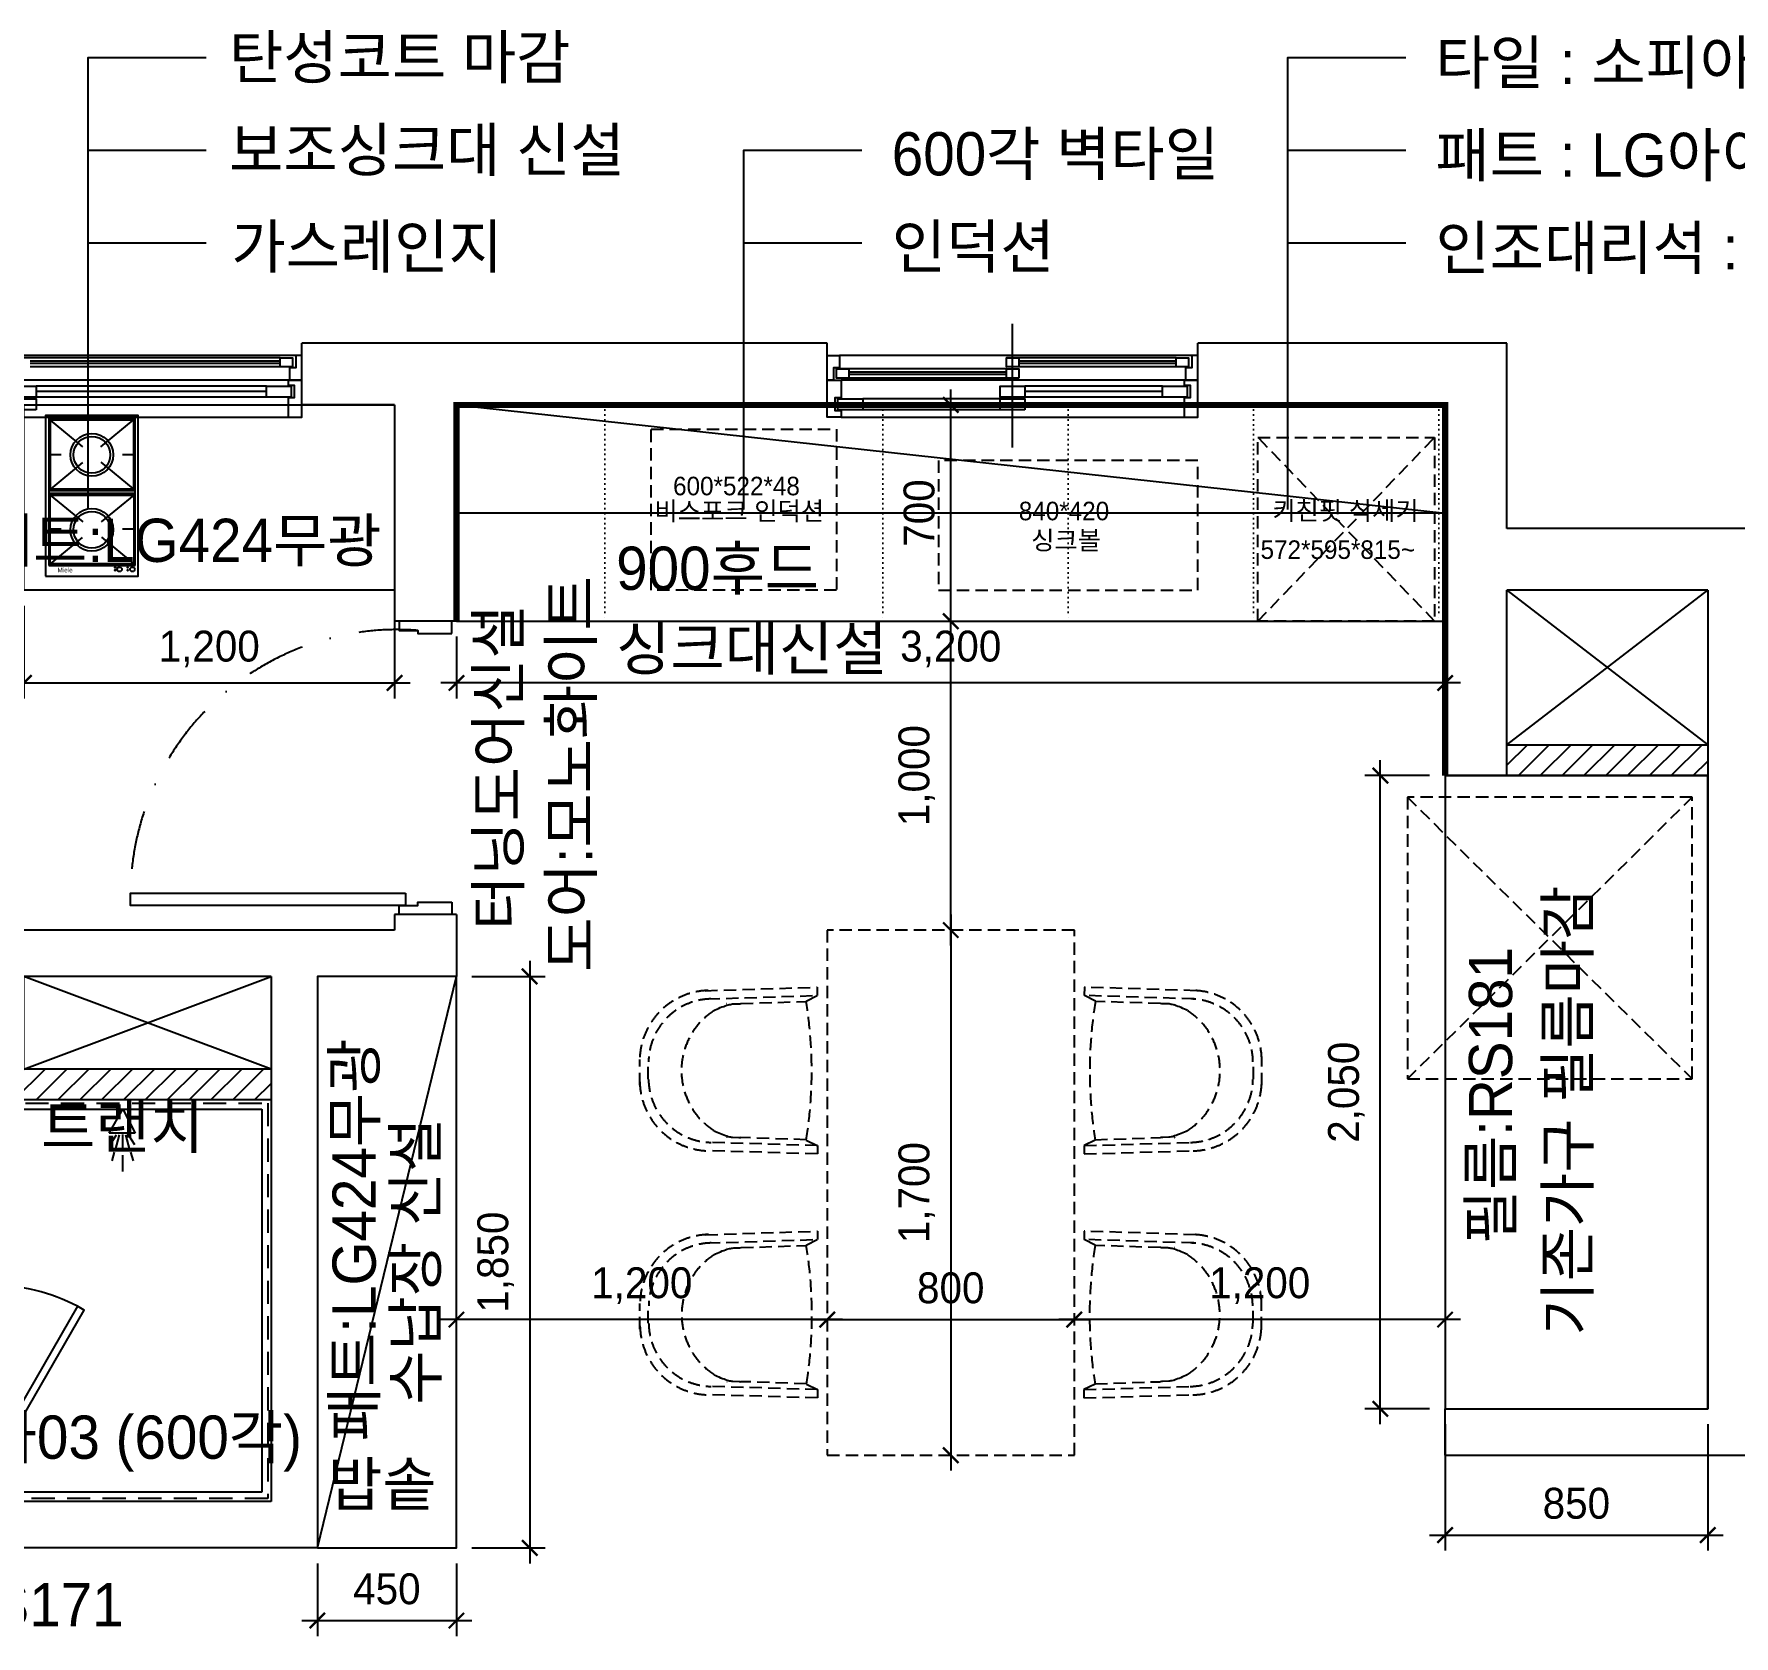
# Model space of a CAD drawing. Extents: x 11416736 to 11582377, y -14295679 to -14163266.
# Drawn here: x 11456640 to 11462143, y -14178487 to -14173301 of the extents above; entities that cross this region are included whole.
import ezdxf

# ---------------------------------------------------------------- set-up
doc = ezdxf.new("R2010")
doc.units = 0
doc.header["$LTSCALE"] = 50
doc.header["$MEASUREMENT"] = 0
for name, pattern in [('DASHDOT', [25.4, 12.7, -6.35, 0, -6.35]), ('DH-HID2', [1.2, 0.8, -0.4]), ('DOT', [6.35, 0, -6.35]), ('HID', [2.3, 1.5, -0.8]), ('HIDDEN', [0.375, 0.25, -0.125])]:
    doc.linetypes.add(name, pattern=pattern)
doc.layers.get('0').update_dxf_attribs({"linetype": 'CONTINUOUS'})
doc.layers.get('DEFPOINTS').update_dxf_attribs({"linetype": 'CONTINUOUS'})
for name, color, linetype in [('! 06 중심선', 11, 'CONTINUOUS'), ('! 07 유리', 153, 'CONTINUOUS'), ('! 32 스크린 75', 155, 'CONTINUOUS'), ('- 02 내력벽', 2, 'CONTINUOUS'), ('- 03 비내력벽', 93, 'CONTINUOUS'), ('- 04 마감선 01', 125, 'CONTINUOUS'), ('- 06 마감선 03_방수', 8, 'HIDDEN'), ('0-ELC TEXT', 7, 'CONTINUOUS'), ('07-DIM WAL', 5, 'CONTINUOUS'), ('6', 6, 'CONTINUOUS'), ('BATH', 4, 'CONTINUOUS'), ('CO-FURB-DN', 9, 'CONTINUOUS'), ('DIM', 7, 'CONTINUOUS'), ('E-FUR(FIX)', 6, 'CONTINUOUS'), ('F-DOOR', 4, 'CONTINUOUS'), ('FU-FURM', 251, 'DH-HID2'), ('TOILET-1', 6, 'CONTINUOUS')]:
    doc.layers.add(name, color=color, linetype=linetype)
doc.styles.add('DH-TEXT', font='')
doc.styles.add('HY 울릉도 L', font='')
doc.styles.add('코레일둥고', font='Korail_Round_Gothic_Medium.ttf')
doc.styles.get('DH-TEXT').set_extended_font_data('HY울릉도L')
doc.styles.get('HY 울릉도 L').set_extended_font_data('HY울릉도L')
doc.dimstyles.new('사본 50', dxfattribs={"dimscale": 50, "dimtxt": 2, "dimasz": 1, "dimexe": 1, "dimexo": 1, "dimgap": 1, "dimtad": 1, "dimdec": 0, "dimrnd": 0.05, "dimdsep": 46, "dimlunit": 6, "dimtxsty": 'HY 울릉도 L', "dimblk": 'ARCHTICK', "dimcen": 2.5, "dimdle": 1, "dimclrd": 133, "dimclre": 133, "dimclrt": 30, "dimadec": 0, "dimazin": 0, "dimtfac": 1, "dimtdec": 0, "dimtix": 1, "dimtmove": 2, "dimatfit": 3, "dimldrblk": 'ARCHTICK', "dimfxl": 0, "dimlwd": -1, "dimlwe": -1, "dimarcsym": 0})

# ---------------------------------------------------------------- blocks, each defined once
blk = doc.blocks.new('FFLOOR')
at = {"layer": '- 03 비내력벽', "ltscale": 30}
h = blk.add_hatch(dxfattribs=at)
h.set_pattern_fill('_USER', color=3, scale=50, angle=45, pattern_type=0)
h.set_pattern_definition([(45, (0, 0), (-35.35533906, 35.35533906), [])])
h.paths.add_polyline_path([(11457407.6, -14176651.5), (11456607.6, -14176651.5), (11456607.6, -14176351.5), (11456507.6, -14176351.5), (11456507.6, -14176751.5), (11457407.6, -14176751.5)])
h.paths.add_polyline_path([(11462057.6, -14175601.5), (11461407.6, -14175601.5), (11461407.6, -14175701.5), (11462057.6, -14175701.5)])
at = {"layer": '! 06 중심선'}
for p, q in [((11461407.6, -14175601.5), (11462057.6, -14175101.5)), ((11461407.6, -14175101.5), (11462057.6, -14175601.5)), ((11457407.6, -14176651.5), (11456607.6, -14176351.5)), ((11456607.6, -14176651.5), (11457407.6, -14176351.5))]:
    blk.add_line(p, q, dxfattribs=at)
at = {"layer": '! 07 유리', "ltscale": 2}
blk.add_lwpolyline([(11456781, -14177419.3), (11456481, -14177939), (11456502.6, -14177951.5), (11456802.6, -14177431.8)], close=True, dxfattribs=at)
at = {"layer": '! 07 유리'}
blk.add_arc((11456502.6, -14177951.5), 600.5, 62.3859, 90, dxfattribs=at)
at = {"layer": '! 32 스크린 75'}
for p, q in [((11459807.6, -14174639), (11459807.6, -14174239)), ((11457487.6, -14174341.5), (11455747.6, -14174341.5)), ((11457437.6, -14174348.5), (11456587.6, -14174348.5)), ((11457437.6, -14174359.5), (11456627.6, -14174359.5)), ((11457437.6, -14174367.5), (11456627.6, -14174367.5)), ((11460387.6, -14174341.5), (11459247.6, -14174341.5)), ((11460337.6, -14174348.5), (11459787.6, -14174348.5)), ((11460337.6, -14174359.5), (11459827.6, -14174359.5)), ((11460337.6, -14174367.5), (11459827.6, -14174367.5)), ((11457462.6, -14174421.5), (11455752.6, -14174421.5)), ((11457437.6, -14174378.5), (11456627.6, -14174378.5)), ((11459787.6, -14174384.5), (11459237.6, -14174384.5)), ((11460362.6, -14174421.5), (11459252.6, -14174421.5)), ((11459787.6, -14174395.5), (11459277.6, -14174395.5)), ((11459787.6, -14174403.5), (11459277.6, -14174403.5)), ((11459787.6, -14174414.5), (11459277.6, -14174414.5)), ((11460337.6, -14174378.5), (11459827.6, -14174378.5)), ((11457392.6, -14174441), (11456647.6, -14174441)), ((11457392.6, -14174458), (11456647.6, -14174458)), ((11457392.6, -14174476), (11456647.6, -14174476)), ((11459767.6, -14174482), (11459322.6, -14174482)), ((11460292.6, -14174441), (11459847.6, -14174441)), ((11460292.6, -14174458), (11459847.6, -14174458)), ((11460292.6, -14174476), (11459847.6, -14174476)), ((11459767.6, -14174499), (11459322.6, -14174499)), ((11459767.6, -14174517), (11459322.6, -14174517)), ((11455752.6, -14174541.5), (11457462.6, -14174541.5)), ((11459252.6, -14174541.5), (11460362.6, -14174541.5))]:
    blk.add_line(p, q, dxfattribs=at)
for points in [[(11457477.6, -14174378.5), (11457437.6, -14174378.5), (11457437.6, -14174348.5), (11457477.6, -14174348.5)], [(11459827.6, -14174378.5), (11459787.6, -14174378.5), (11459787.6, -14174348.5), (11459827.6, -14174348.5)], [(11460377.6, -14174378.5), (11460337.6, -14174378.5), (11460337.6, -14174348.5), (11460377.6, -14174348.5)], [(11457507.6, -14174421.5), (11457462.6, -14174421.5), (11457462.6, -14174438), (11457482.6, -14174438), (11457482.6, -14174479), (11457462.6, -14174479), (11457462.6, -14174541.5), (11457507.6, -14174541.5)], [(11459207.6, -14174421.5), (11459252.6, -14174421.5), (11459252.6, -14174479), (11459232.6, -14174479), (11459232.6, -14174520), (11459252.6, -14174520), (11459252.6, -14174541.5), (11459207.6, -14174541.5)], [(11459277.6, -14174414.5), (11459237.6, -14174414.5), (11459237.6, -14174384.5), (11459277.6, -14174384.5)], [(11459827.6, -14174414.5), (11459787.6, -14174414.5), (11459787.6, -14174384.5), (11459827.6, -14174384.5)], [(11460407.6, -14174421.5), (11460362.6, -14174421.5), (11460362.6, -14174438), (11460382.6, -14174438), (11460382.6, -14174479), (11460362.6, -14174479), (11460362.6, -14174541.5), (11460407.6, -14174541.5)], [(11456647.6, -14174476), (11456567.6, -14174476), (11456567.6, -14174441), (11456647.6, -14174441)], [(11456647.6, -14174517), (11456567.6, -14174517), (11456567.6, -14174482), (11456647.6, -14174482)], [(11457472.6, -14174476), (11457392.6, -14174476), (11457392.6, -14174441), (11457472.6, -14174441)], [(11459322.6, -14174517), (11459242.6, -14174517), (11459242.6, -14174482), (11459322.6, -14174482)], [(11459847.6, -14174476), (11459767.6, -14174476), (11459767.6, -14174441), (11459847.6, -14174441)], [(11459847.6, -14174517), (11459767.6, -14174517), (11459767.6, -14174482), (11459847.6, -14174482)], [(11460372.6, -14174476), (11460292.6, -14174476), (11460292.6, -14174441), (11460372.6, -14174441)]]:
    blk.add_lwpolyline(points, close=True, dxfattribs=at)
for points in [[(11457507.6, -14174366.5), (11457507.6, -14174341.5), (11457487.6, -14174341.5), (11457487.6, -14174381.5), (11457467.6, -14174381.5), (11457467.6, -14174421.5), (11457507.6, -14174421.5), (11457507.6, -14174396.5)], [(11459207.6, -14174366.5), (11459207.6, -14174341.5), (11459247.6, -14174341.5), (11459247.6, -14174381.5), (11459227.6, -14174381.5), (11459227.6, -14174421.5), (11459207.6, -14174421.5), (11459207.6, -14174396.5)], [(11460407.6, -14174366.5), (11460407.6, -14174341.5), (11460387.6, -14174341.5), (11460387.6, -14174381.5), (11460367.6, -14174381.5), (11460367.6, -14174421.5), (11460407.6, -14174421.5), (11460407.6, -14174396.5)]]:
    blk.add_lwpolyline(points, dxfattribs=at)
at = {"layer": '- 02 내력벽', "ltscale": 30}
for p, q in [((11459207.6, -14174301.5), (11457507.6, -14174301.5)), ((11461407.6, -14174301.5), (11460407.6, -14174301.5)), ((11457807.6, -14174501.5), (11457507.6, -14174501.5)), ((11457807.6, -14174501.5), (11457807.6, -14175201.5)), ((11459207.6, -14174501.5), (11458007.6, -14174501.5)), ((11458007.6, -14174501.5), (11458007.6, -14175201.5)), ((11461207.6, -14174501.5), (11460407.6, -14174501.5)), ((11461207.6, -14175701.5), (11461207.6, -14174501.5)), ((11463507.6, -14174901.5), (11461407.6, -14174901.5)), ((11461407.6, -14175701.5), (11461407.6, -14175101.5)), ((11462057.6, -14175101.5), (11462057.6, -14177751.5)), ((11458007.6, -14175201.5), (11457807.6, -14175201.5)), ((11461207.6, -14175701.5), (11461407.6, -14175701.5)), ((11457807.6, -14176151.5), (11457807.6, -14176201.5)), ((11458007.6, -14176151.5), (11457807.6, -14176151.5)), ((11458007.6, -14176151.5), (11458007.6, -14176351.5)), ((11457807.6, -14176201.5), (11455107.6, -14176201.5)), ((11457407.6, -14176351.5), (11455107.6, -14176351.5)), ((11457407.6, -14176351.5), (11457407.6, -14178051.5)), ((11458007.6, -14176351.5), (11457557.6, -14176351.5)), ((11457557.6, -14176351.5), (11457557.6, -14178201.5)), ((11461207.6, -14177751.5), (11462057.6, -14177751.5)), ((11461207.6, -14177901.5), (11461207.6, -14177751.5)), ((11461207.6, -14177901.5), (11462407.6, -14177901.5)), ((11457407.6, -14178051.5), (11455907.6, -14178051.5)), ((11457557.6, -14178201.5), (11455907.6, -14178201.5))]:
    blk.add_line(p, q, dxfattribs=at)
at = {"layer": '- 02 내력벽'}
for p, q in [((11457507.6, -14174501.5), (11457507.6, -14174301.5)), ((11459207.6, -14174501.5), (11459207.6, -14174301.5)), ((11460407.6, -14174501.5), (11460407.6, -14174301.5)), ((11461407.6, -14174901.5), (11461407.6, -14174301.5)), ((11462057.6, -14175101.5), (11461407.6, -14175101.5))]:
    blk.add_line(p, q, dxfattribs=at)
at = {"layer": '- 03 비내력벽', "color": 3, "ltscale": 30}
for p, q in [((11461407.6, -14175601.5), (11462057.6, -14175601.5)), ((11461407.6, -14175701.5), (11462057.6, -14175701.5))]:
    blk.add_line(p, q, dxfattribs=at)
for points in [[(11457407.6, -14176751.5), (11456507.6, -14176751.5), (11456507.6, -14176351.5)], [(11457407.6, -14176651.5), (11456607.6, -14176651.5), (11456607.6, -14176351.5)]]:
    blk.add_lwpolyline(points, dxfattribs=at)
at = {"layer": '- 04 마감선 01', "ltscale": 30}
for p, q in [((11456477.6, -14176781.5), (11457377.6, -14176781.5)), ((11457377.6, -14176781.5), (11457377.6, -14178021.5)), ((11457377.6, -14178021.5), (11455907.6, -14178021.5))]:
    blk.add_line(p, q, dxfattribs=at)
at = {"layer": '- 06 마감선 03_방수', "linetype": 'HID'}
for p, q in [((11456497.6, -14176761.5), (11457397.6, -14176761.5)), ((11457397.6, -14176761.5), (11457397.6, -14178041.5)), ((11457397.6, -14178041.5), (11455907.6, -14178041.5))]:
    blk.add_line(p, q, dxfattribs=at)
blk = doc.blocks.new('F-512')
at = {"layer": 'FU-FURM'}
for p, q in [((502.1, 1056.6), (419.2, 1056.7)), ((1292.1, 1055.9), (1209.2, 1056)), ((482.9, 1029.6), (426.4, 1029.7)), ((1272.9, 1029), (1216.4, 1029)), ((196.3, 844.4), (184.7, 482.4)), ((223, 837.4), (211.7, 482.3)), ((697.7, 481.7), (687.1, 839.3)), ((724.7, 481.7), (714.3, 832.5)), ((986.3, 843.7), (974.7, 481.7)), ((1013, 836.7), (1001.7, 481.6)), ((1487.7, 481), (1477.1, 838.6)), ((1514.7, 481), (1504.3, 831.8)), ((242.3, 770.9), (241.2, 767)), ((243.5, 775.1), (242.3, 770.9)), ((245.1, 779.8), (243.5, 775.1)), ((246.9, 784.9), (245.1, 779.8)), ((248.9, 790.4), (246.9, 784.9)), ((251.1, 796), (248.9, 790.4)), ((253.4, 801.6), (251.1, 796)), ((255.8, 807), (253.4, 801.6)), ((258.1, 812), (255.8, 807)), ((260.4, 816.5), (258.1, 812)), ((649.7, 816), (652, 811.5)), ((652, 811.5), (654.4, 806.5)), ((654.4, 806.5), (656.7, 801.1)), ((656.7, 801.1), (659, 795.5)), ((659, 795.5), (661.2, 789.9)), ((661.2, 789.9), (663.2, 784.4)), ((663.2, 784.4), (665, 779.2)), ((665, 779.2), (666.6, 774.5)), ((666.6, 774.5), (667.8, 770.4)), ((667.8, 770.4), (668.8, 766.5)), ((1033.5, 774.4), (1032.3, 770.2)), ((1035.1, 779.1), (1033.5, 774.4)), ((1036.9, 784.2), (1035.1, 779.1)), ((1038.9, 789.7), (1036.9, 784.2)), ((1041.1, 795.3), (1038.9, 789.7)), ((1043.4, 800.9), (1041.1, 795.3)), ((1045.8, 806.3), (1043.4, 800.9)), ((1048.1, 811.3), (1045.8, 806.3)), ((1050.4, 815.8), (1048.1, 811.3)), ((1439.7, 815.3), (1442, 810.8)), ((1442, 810.8), (1444.4, 805.8)), ((1444.4, 805.8), (1446.7, 800.4)), ((1446.7, 800.4), (1449, 794.8)), ((1449, 794.8), (1451.2, 789.2)), ((1451.2, 789.2), (1453.2, 783.7)), ((1453.2, 783.7), (1455, 778.6)), ((1455, 778.6), (1456.6, 773.9)), ((1456.6, 773.9), (1457.8, 769.7)), ((238, 729.4), (230.9, 518.2)), ((238.4, 733.1), (238, 729.4)), ((238.8, 753.2), (238.4, 733.1)), ((239.2, 756.6), (238.8, 753.2)), ((239.8, 759.9), (239.2, 756.6)), ((240.4, 763.4), (239.8, 759.9)), ((241.2, 767), (240.4, 763.4)), ((668.8, 766.5), (669.6, 762.9)), ((669.6, 762.9), (670.3, 759.4)), ((670.3, 759.4), (670.8, 756.1)), ((670.8, 756.1), (671.2, 736)), ((671.2, 736), (671.6, 732.5)), ((671.6, 732.5), (672, 728.9)), ((678.6, 517.7), (672, 728.9)), ((1028, 728.7), (1020.9, 517.6)), ((1028.4, 732.4), (1028, 728.7)), ((1028.8, 752.5), (1028.4, 732.4)), ((1029.2, 755.9), (1028.8, 752.5)), ((1029.8, 759.3), (1029.2, 755.9)), ((1030.4, 762.7), (1029.8, 759.3)), ((1031.2, 766.3), (1030.4, 762.7)), ((1032.3, 770.2), (1031.2, 766.3)), ((1457.8, 769.7), (1458.8, 765.8)), ((1458.8, 765.8), (1459.6, 762.2)), ((1459.6, 762.2), (1460.3, 758.7)), ((1460.3, 758.7), (1460.8, 755.4)), ((1460.8, 755.4), (1461.2, 735.3)), ((1461.2, 735.3), (1461.6, 731.9)), ((1461.6, 731.9), (1462, 728.2)), ((1468.6, 517), (1462, 728.2)), ((229.7, 518.3), (211.7, 482.3)), ((679.7, 517.7), (697.7, 481.7)), ((1019.7, 517.6), (1001.7, 481.6)), ((1469.7, 517), (1487.7, 481)), ((1700, 450), (0, 450)), ((0, 450), (0, -350)), ((184.7, 482.4), (211.7, 482.3)), ((697.7, 481.7), (724.7, 481.7)), ((974.7, 481.7), (1001.7, 481.6)), ((1487.7, 481), (1514.7, 481)), ((1700, -350), (1700, 450)), ((0, -350), (1700, -350)), ((184.7, -382.4), (211.7, -382.3)), ((196.3, -744.4), (184.7, -382.4)), ((229.7, -418.3), (211.7, -382.3)), ((223, -737.4), (211.7, -382.3)), ((679.7, -417.7), (697.7, -381.7)), ((697.7, -381.7), (687.1, -739.3)), ((697.7, -381.7), (724.7, -381.7)), ((724.7, -381.7), (714.3, -732.5)), ((974.7, -381.7), (1001.7, -381.6)), ((986.3, -743.7), (974.7, -381.7)), ((1019.7, -417.6), (1001.7, -381.6)), ((1013, -736.7), (1001.7, -381.6)), ((1469.7, -417), (1487.7, -381)), ((1487.7, -381), (1477.1, -738.6)), ((1487.7, -381), (1514.7, -381)), ((1514.7, -381), (1504.3, -731.8)), ((238, -629.4), (230.9, -418.2)), ((678.6, -417.7), (672, -628.9)), ((1028, -628.7), (1020.9, -417.6)), ((1468.6, -417), (1462, -628.2)), ((238.4, -633.1), (238, -629.4)), ((238.8, -653.2), (238.4, -633.1)), ((239.2, -656.6), (238.8, -653.2)), ((239.8, -659.9), (239.2, -656.6)), ((240.4, -663.4), (239.8, -659.9)), ((669.6, -662.9), (670.3, -659.4)), ((670.3, -659.4), (670.8, -656.1)), ((670.8, -656.1), (671.2, -636)), ((671.2, -636), (671.6, -632.5)), ((671.6, -632.5), (672, -628.9)), ((1028.4, -632.4), (1028, -628.7)), ((1028.8, -652.5), (1028.4, -632.4)), ((1029.2, -655.9), (1028.8, -652.5)), ((1029.8, -659.3), (1029.2, -655.9)), ((1030.4, -662.7), (1029.8, -659.3)), ((1459.6, -662.2), (1460.3, -658.7)), ((1460.3, -658.7), (1460.8, -655.4)), ((1460.8, -655.4), (1461.2, -635.3)), ((1461.2, -635.3), (1461.6, -631.9)), ((1461.6, -631.9), (1462, -628.2)), ((241.2, -667), (240.4, -663.4)), ((242.3, -670.9), (241.2, -667)), ((243.5, -675.1), (242.3, -670.9)), ((245.1, -679.8), (243.5, -675.1)), ((246.9, -684.9), (245.1, -679.8)), ((248.9, -690.4), (246.9, -684.9)), ((251.1, -696), (248.9, -690.4)), ((253.4, -701.6), (251.1, -696)), ((255.8, -707), (253.4, -701.6)), ((258.1, -712), (255.8, -707)), ((260.4, -716.5), (258.1, -712)), ((649.7, -716), (652, -711.5)), ((652, -711.5), (654.4, -706.5)), ((654.4, -706.5), (656.7, -701.1)), ((656.7, -701.1), (659, -695.5)), ((659, -695.5), (661.2, -689.9)), ((661.2, -689.9), (663.2, -684.4)), ((663.2, -684.4), (665, -679.2)), ((665, -679.2), (666.6, -674.5)), ((666.6, -674.5), (667.8, -670.4)), ((667.8, -670.4), (668.8, -666.5)), ((668.8, -666.5), (669.6, -662.9)), ((1031.2, -666.3), (1030.4, -662.7)), ((1032.3, -670.2), (1031.2, -666.3)), ((1033.5, -674.4), (1032.3, -670.2)), ((1035.1, -679.1), (1033.5, -674.4)), ((1036.9, -684.2), (1035.1, -679.1)), ((1038.9, -689.7), (1036.9, -684.2)), ((1041.1, -695.3), (1038.9, -689.7)), ((1043.4, -700.9), (1041.1, -695.3)), ((1045.8, -706.3), (1043.4, -700.9)), ((1048.1, -711.3), (1045.8, -706.3)), ((1050.4, -715.8), (1048.1, -711.3)), ((1439.7, -715.3), (1442, -710.8)), ((1442, -710.8), (1444.4, -705.8)), ((1444.4, -705.8), (1446.7, -700.4)), ((1446.7, -700.4), (1449, -694.8)), ((1449, -694.8), (1451.2, -689.2)), ((1451.2, -689.2), (1453.2, -683.7)), ((1453.2, -683.7), (1455, -678.6)), ((1455, -678.6), (1456.6, -673.9)), ((1456.6, -673.9), (1457.8, -669.7)), ((1457.8, -669.7), (1458.8, -665.8)), ((1458.8, -665.8), (1459.6, -662.2)), ((482.9, -929.6), (426.4, -929.7)), ((1272.9, -929), (1216.4, -929)), ((502.1, -956.6), (419.2, -956.7)), ((1292.1, -955.9), (1209.2, -956))]:
    blk.add_line(p, q, dxfattribs=at)
for centre, radius, start, end in [((422.7, 829.5), 227.2, 90.767, 178.6433), ((487.5, 829.4), 227.2, 1.215, 89.0908), ((1212.7, 828.8), 227.2, 90.767, 178.6433), ((1277.5, 828.7), 227.2, 1.215, 89.0908), ((429.4, 821.7), 206.6, 90.767, 178.6435), ((480.8, 821.6), 206.6, 1.215, 89.0908), ((1219.4, 821), 206.6, 90.767, 178.6435), ((1270.8, 821), 206.6, 1.215, 89.0908), ((454.9, 689.3), 232.4, 33.053, 146.805), ((1244.9, 688.6), 232.4, 33.053, 146.805), ((454.9, 689.3), 232.4, 158.2072, 158.33), ((454.9, 689.3), 232.4, 21.528, 21.651), ((1244.9, 688.6), 232.4, 158.2072, 158.33), ((1244.9, 688.6), 232.4, 21.528, 21.651), ((456.5, 1915.2), 1415.3, 260.781, 279.077), ((1246.5, 1914.6), 1415.3, 260.781, 279.077), ((456.5, -1815.2), 1415.3, 80.923, 99.219), ((1246.5, -1814.6), 1415.3, 80.923, 99.219), ((454.9, -589.3), 232.4, 201.67, 201.7928), ((454.9, -589.3), 232.4, 338.349, 338.472), ((1244.9, -588.6), 232.4, 201.67, 201.7928), ((1244.9, -588.6), 232.4, 338.349, 338.472), ((422.7, -729.5), 227.2, 181.3567, 269.233), ((429.4, -721.7), 206.6, 181.3565, 269.233), ((454.9, -589.3), 232.4, 213.195, 326.947), ((480.8, -721.6), 206.6, 270.9092, 358.785), ((487.5, -729.4), 227.2, 270.9092, 358.785), ((1212.7, -728.8), 227.2, 181.3567, 269.233), ((1219.4, -721), 206.6, 181.3565, 269.233), ((1244.9, -588.6), 232.4, 213.195, 326.947), ((1270.8, -721), 206.6, 270.9092, 358.785), ((1277.5, -728.7), 227.2, 270.9092, 358.785)]:
    blk.add_arc(centre, radius, start, end, dxfattribs=at)
blk = doc.blocks.new('_ARCHTICK')
at = {"color": 0, "linetype": 'ByBlock', "const_width": 0.15}
blk.add_lwpolyline([(-0.5, -0.5), (0.5, 0.5)], dxfattribs=at)
blk = doc.blocks.new('*D170')
at = {"layer": '07-DIM WAL', "color": 133, "ltscale": 30}
for p, q in [((11459607.6, -14176251.5), (11459607.6, -14175151.5)), ((11459657.6, -14175201.5), (11459657.6, -14175201.5)), ((11459657.6, -14176201.5), (11459657.6, -14176201.5))]:
    blk.add_line(p, q, dxfattribs=at)
at = {"layer": 'DEFPOINTS', "color": 0, "ltscale": 30}
for p in [(11459607.6, -14175201.5), (11459607.6, -14175201.5), (11459607.6, -14176201.5)]:
    blk.add_point(p, dxfattribs=at)
at = {"layer": '07-DIM WAL', "color": 133, "ltscale": 30, "xscale": 50, "yscale": 50, "zscale": 50}
for p, rotation in [((11459607.6, -14175201.5), 90), ((11459607.6, -14176201.5), 270)]:
    blk.add_blockref('_ARCHTICK', p, dxfattribs=dict(at, rotation=rotation))
at = {"layer": '07-DIM WAL', "color": 30, "ltscale": 30, "insert": (11459497.7, -14175701.5), "char_height": 100, "attachment_point": 5, "rotation": 90, "style": 'HY 울릉도 L'}
blk.add_mtext('1,000', dxfattribs=at)
blk = doc.blocks.new('*D171')
at = {"layer": '07-DIM WAL', "color": 133, "ltscale": 30}
for p, q in [((11459607.6, -14175251.5), (11459607.6, -14174451.5)), ((11459657.6, -14175201.5), (11459657.6, -14175201.5))]:
    blk.add_line(p, q, dxfattribs=at)
at = {"layer": 'DEFPOINTS', "color": 0, "ltscale": 30}
for p in [(11459607.6, -14174501.5), (11459607.6, -14174501.5), (11459607.6, -14175201.5)]:
    blk.add_point(p, dxfattribs=at)
at = {"layer": '07-DIM WAL', "color": 133, "ltscale": 30, "xscale": 50, "yscale": 50, "zscale": 50}
for p, rotation in [((11459607.6, -14174501.5), 90), ((11459607.6, -14175201.5), 270)]:
    blk.add_blockref('_ARCHTICK', p, dxfattribs=dict(at, rotation=rotation))
at = {"layer": '07-DIM WAL', "color": 30, "ltscale": 30, "insert": (11459505.5, -14174851.5), "char_height": 100, "attachment_point": 5, "rotation": 90, "style": 'HY 울릉도 L'}
blk.add_mtext('700', dxfattribs=at)
blk = doc.blocks.new('*D172')
at = {"layer": '07-DIM WAL', "color": 133, "ltscale": 30}
for p, q in [((11459607.6, -14176151.5), (11459607.6, -14177951.5)), ((11459657.6, -14176201.5), (11459657.6, -14176201.5)), ((11459657.6, -14177901.5), (11459657.6, -14177901.5))]:
    blk.add_line(p, q, dxfattribs=at)
at = {"layer": 'DEFPOINTS', "color": 0, "ltscale": 30}
for p in [(11459607.6, -14176201.5), (11459607.6, -14177901.5), (11459607.6, -14177901.5)]:
    blk.add_point(p, dxfattribs=at)
at = {"layer": '07-DIM WAL', "color": 133, "ltscale": 30, "xscale": 50, "yscale": 50, "zscale": 50}
for p, rotation in [((11459607.6, -14176201.5), 90), ((11459607.6, -14177901.5), 270)]:
    blk.add_blockref('_ARCHTICK', p, dxfattribs=dict(at, rotation=rotation))
at = {"layer": '07-DIM WAL', "color": 30, "ltscale": 30, "insert": (11459497.7, -14177051.5), "char_height": 100, "attachment_point": 5, "rotation": 90, "style": 'HY 울릉도 L'}
blk.add_mtext('1,700', dxfattribs=at)
blk = doc.blocks.new('*D173')
at = {"layer": '07-DIM WAL', "color": 133, "ltscale": 30}
for p, q in [((11461257.6, -14177462.5), (11459957.6, -14177462.5)), ((11461207.6, -14177512.5), (11461207.6, -14177512.5))]:
    blk.add_line(p, q, dxfattribs=at)
at = {"layer": 'DEFPOINTS', "color": 0, "ltscale": 30}
for p in [(11460007.6, -14177462.5), (11460007.6, -14177462.5), (11461207.6, -14177462.5)]:
    blk.add_point(p, dxfattribs=at)
at = {"layer": '07-DIM WAL', "color": 133, "ltscale": 30, "xscale": 50, "yscale": 50, "zscale": 50, "rotation": 180}
blk.add_blockref('_ARCHTICK', (11460007.6, -14177462.5), dxfattribs=at)
at = {"layer": '07-DIM WAL', "color": 133, "ltscale": 30, "xscale": 50, "yscale": 50, "zscale": 50}
blk.add_blockref('_ARCHTICK', (11461207.6, -14177462.5), dxfattribs=at)
at = {"layer": '07-DIM WAL', "color": 30, "ltscale": 30, "insert": (11460607.6, -14177352.5), "char_height": 100, "attachment_point": 5, "style": 'HY 울릉도 L'}
blk.add_mtext('1,200', dxfattribs=at)
blk = doc.blocks.new('*D174')
at = {"layer": '07-DIM WAL', "color": 133, "ltscale": 30}
blk.add_line((11459157.6, -14177462.5), (11460057.6, -14177462.5), dxfattribs=at)
at = {"layer": 'DEFPOINTS', "color": 0, "ltscale": 30}
for p in [(11459207.6, -14177462.5), (11460007.6, -14177462.5), (11460007.6, -14177462.5)]:
    blk.add_point(p, dxfattribs=at)
at = {"layer": '07-DIM WAL', "color": 133, "ltscale": 30, "xscale": 50, "yscale": 50, "zscale": 50, "rotation": 180}
blk.add_blockref('_ARCHTICK', (11459207.6, -14177462.5), dxfattribs=at)
at = {"layer": '07-DIM WAL', "color": 133, "ltscale": 30, "xscale": 50, "yscale": 50, "zscale": 50}
blk.add_blockref('_ARCHTICK', (11460007.6, -14177462.5), dxfattribs=at)
at = {"layer": '07-DIM WAL', "color": 30, "ltscale": 30, "insert": (11459607.6, -14177360.3), "char_height": 100, "attachment_point": 5, "style": 'HY 울릉도 L'}
blk.add_mtext('800', dxfattribs=at)
blk = doc.blocks.new('*D175')
at = {"layer": '07-DIM WAL', "color": 133, "ltscale": 30}
blk.add_line((11459257.6, -14177462.5), (11457957.6, -14177462.5), dxfattribs=at)
at = {"layer": 'DEFPOINTS', "color": 0, "ltscale": 30}
for p in [(11458007.6, -14177462.5), (11458007.6, -14177462.5), (11459207.6, -14177462.5)]:
    blk.add_point(p, dxfattribs=at)
at = {"layer": '07-DIM WAL', "color": 133, "ltscale": 30, "xscale": 50, "yscale": 50, "zscale": 50, "rotation": 180}
blk.add_blockref('_ARCHTICK', (11458007.6, -14177462.5), dxfattribs=at)
at = {"layer": '07-DIM WAL', "color": 133, "ltscale": 30, "xscale": 50, "yscale": 50, "zscale": 50}
blk.add_blockref('_ARCHTICK', (11459207.6, -14177462.5), dxfattribs=at)
at = {"layer": '07-DIM WAL', "color": 30, "ltscale": 30, "insert": (11458607.6, -14177352.5), "char_height": 100, "attachment_point": 5, "style": 'HY 울릉도 L'}
blk.add_mtext('1,200', dxfattribs=at)
blk = doc.blocks.new('*D176')
at = {"layer": '07-DIM WAL', "color": 133, "ltscale": 30}
for p, q in [((11457557.6, -14178251.5), (11457557.6, -14178486.8)), ((11458007.6, -14178251.5), (11458007.6, -14178486.8)), ((11457507.6, -14178436.8), (11458057.6, -14178436.8))]:
    blk.add_line(p, q, dxfattribs=at)
at = {"layer": 'DEFPOINTS', "color": 0, "ltscale": 30}
for p in [(11457557.6, -14178201.5), (11458007.6, -14178201.5), (11458007.6, -14178436.8)]:
    blk.add_point(p, dxfattribs=at)
at = {"layer": '07-DIM WAL', "color": 133, "ltscale": 30, "xscale": 50, "yscale": 50, "zscale": 50, "rotation": 180}
blk.add_blockref('_ARCHTICK', (11457557.6, -14178436.8), dxfattribs=at)
at = {"layer": '07-DIM WAL', "color": 133, "ltscale": 30, "xscale": 50, "yscale": 50, "zscale": 50}
blk.add_blockref('_ARCHTICK', (11458007.6, -14178436.8), dxfattribs=at)
at = {"layer": '07-DIM WAL', "color": 30, "ltscale": 30, "insert": (11457782.6, -14178334.6), "char_height": 100, "attachment_point": 5, "style": 'HY 울릉도 L'}
blk.add_mtext('450', dxfattribs=at)
blk = doc.blocks.new('*D177')
at = {"layer": '07-DIM WAL', "color": 133, "ltscale": 30}
for p, q in [((11461207.6, -14177801.5), (11461207.6, -14178209.9)), ((11462057.6, -14177801.5), (11462057.6, -14178209.9)), ((11461157.6, -14178159.9), (11462107.6, -14178159.9))]:
    blk.add_line(p, q, dxfattribs=at)
at = {"layer": 'DEFPOINTS', "color": 0, "ltscale": 30}
for p in [(11461207.6, -14177751.5), (11462057.6, -14177751.5), (11462057.6, -14178159.9)]:
    blk.add_point(p, dxfattribs=at)
at = {"layer": '07-DIM WAL', "color": 133, "ltscale": 30, "xscale": 50, "yscale": 50, "zscale": 50, "rotation": 180}
blk.add_blockref('_ARCHTICK', (11461207.6, -14178159.9), dxfattribs=at)
at = {"layer": '07-DIM WAL', "color": 133, "ltscale": 30, "xscale": 50, "yscale": 50, "zscale": 50}
blk.add_blockref('_ARCHTICK', (11462057.6, -14178159.9), dxfattribs=at)
at = {"layer": '07-DIM WAL', "color": 30, "ltscale": 30, "insert": (11461632.6, -14178057.7), "char_height": 100, "attachment_point": 5, "style": 'HY 울릉도 L'}
blk.add_mtext('850', dxfattribs=at)
blk = doc.blocks.new('*D178')
at = {"layer": '07-DIM WAL', "color": 133, "ltscale": 30}
for p, q in [((11458057.6, -14176351.5), (11458294.7, -14176351.5)), ((11458244.7, -14176301.5), (11458244.7, -14178251.5)), ((11458057.6, -14178201.5), (11458294.7, -14178201.5))]:
    blk.add_line(p, q, dxfattribs=at)
at = {"layer": 'DEFPOINTS', "color": 0, "ltscale": 30}
for p in [(11458007.6, -14176351.5), (11458007.6, -14178201.5), (11458244.7, -14178201.5)]:
    blk.add_point(p, dxfattribs=at)
at = {"layer": '07-DIM WAL', "color": 133, "ltscale": 30, "xscale": 50, "yscale": 50, "zscale": 50}
for p, rotation in [((11458244.7, -14176351.5), 90), ((11458244.7, -14178201.5), 270)]:
    blk.add_blockref('_ARCHTICK', p, dxfattribs=dict(at, rotation=rotation))
at = {"layer": '07-DIM WAL', "color": 30, "ltscale": 30, "insert": (11458134.7, -14177276.5), "char_height": 100, "attachment_point": 5, "rotation": 90, "style": 'HY 울릉도 L'}
blk.add_mtext('1,850', dxfattribs=at)
blk = doc.blocks.new('*D179')
at = {"layer": '07-DIM WAL', "color": 133, "ltscale": 30}
for p, q in [((11460998, -14177801.5), (11460998, -14175651.5)), ((11461157.6, -14175701.5), (11460948, -14175701.5)), ((11461157.6, -14177751.5), (11460948, -14177751.5))]:
    blk.add_line(p, q, dxfattribs=at)
at = {"layer": 'DEFPOINTS', "color": 0, "ltscale": 30}
for p in [(11460998, -14175701.5), (11461207.6, -14175701.5), (11461207.6, -14177751.5)]:
    blk.add_point(p, dxfattribs=at)
at = {"layer": '07-DIM WAL', "color": 133, "ltscale": 30, "xscale": 50, "yscale": 50, "zscale": 50}
for p, rotation in [((11460998, -14175701.5), 90), ((11460998, -14177751.5), 270)]:
    blk.add_blockref('_ARCHTICK', p, dxfattribs=dict(at, rotation=rotation))
at = {"layer": '07-DIM WAL', "color": 30, "ltscale": 30, "insert": (11460888.1, -14176726.5), "char_height": 100, "attachment_point": 5, "rotation": 90, "style": 'HY 울릉도 L'}
blk.add_mtext('2,050', dxfattribs=at)
blk = doc.blocks.new('*D180')
at = {"layer": '07-DIM WAL', "color": 133, "ltscale": 30}
for p, q in [((11458007.6, -14175251.5), (11458007.6, -14175451.5)), ((11461207.6, -14175251.5), (11461207.6, -14175451.5)), ((11461257.6, -14175401.5), (11457957.6, -14175401.5))]:
    blk.add_line(p, q, dxfattribs=at)
at = {"layer": 'DEFPOINTS', "color": 0, "ltscale": 30}
for p in [(11458007.6, -14175201.5), (11461207.6, -14175201.5), (11458007.6, -14175401.5)]:
    blk.add_point(p, dxfattribs=at)
at = {"layer": '07-DIM WAL', "color": 133, "ltscale": 30, "xscale": 50, "yscale": 50, "zscale": 50, "rotation": 180}
blk.add_blockref('_ARCHTICK', (11458007.6, -14175401.5), dxfattribs=at)
at = {"layer": '07-DIM WAL', "color": 133, "ltscale": 30, "xscale": 50, "yscale": 50, "zscale": 50}
blk.add_blockref('_ARCHTICK', (11461207.6, -14175401.5), dxfattribs=at)
at = {"layer": '07-DIM WAL', "color": 30, "ltscale": 30, "insert": (11459607.6, -14175291.5), "char_height": 100, "attachment_point": 5, "style": 'HY 울릉도 L'}
blk.add_mtext('3,200', dxfattribs=at)
blk = doc.blocks.new('AC-8')
at = {"layer": 'BATH'}
for p, q in [((-50.8, 54), (-0.1, 142.7)), ((-0.1, 142.7), (45.4, 54)), ((45.4, 54), (-50.8, 54)), ((-24.7, 46.5), (-46.3, 12.2)), ((-13.5, 47.3), (-27.7, -7.9)), ((-1.6, 49.5), (-1.6, -10.8)), ((10.4, 47.3), (24.5, -7.9)), ((21.6, 46.5), (43.2, 12.2)), ((-31.4, -16.2), (-41.1, -49)), ((-1.6, -27.3), (-1.6, -88.5)), ((28.3, -16.2), (38, -49))]:
    blk.add_line(p, q, dxfattribs=at)
blk = doc.blocks.new('FB-008')
at = {"layer": 'CO-FURB-DN', "color": 251}
for p, q in [((290, 510), (10, 510)), ((290, 510), (10, 510)), ((10, 510), (10, 35)), ((10, 510), (10, 277.5)), ((285, 505), (15, 505)), ((15, 505), (119.9, 418.5)), ((15, 505), (15, 282.5)), ((281.9, 505), (177.6, 418.2)), ((285, 282.5), (285, 505)), ((290, 35), (290, 510)), ((290, 277.5), (290, 510)), ((50.4, 392.8), (15.3, 392.8)), ((285, 392.8), (249, 392.8)), ((119.2, 367.9), (16.6, 282.5)), ((178.5, 368.5), (282.9, 282.5)), ((287.9, 277.5), (8.5, 277.5)), ((10, 277.5), (290, 277.5)), ((15, 282.5), (285, 282.5)), ((287.9, 267.5), (8.5, 267.5)), ((15, 262.5), (285, 262.5)), ((15, 262.5), (120.1, 175.9)), ((15, 40), (15, 262.5)), ((285, 262.5), (179.5, 175.6)), ((285, 262.5), (285, 40)), ((50.4, 152.1), (14.1, 152.1)), ((118.8, 125.5), (15, 40)), ((180.8, 125.9), (285, 40)), ((285, 152.1), (249, 152.1)), ((10, 35), (290, 35)), ((285, 40), (15, 40))]:
    blk.add_line(p, q, dxfattribs=at)
at = {"layer": 'CO-FURB-DN'}
blk.add_lwpolyline([(0, 0), (300, 0), (300, 520), (0, 520)], close=True, dxfattribs=at)
at = {"layer": 'CO-FURB-DN', "color": 251}
for centre, radius in [((149.7, 392.8), 69.3), ((149.7, 392.8), 59.3), ((149.7, 149.9), 69.3), ((149.7, 149.9), 59.3), ((224.7, 27.8), 1.38), ((224.7, 19.1), 1.38), ((239.5, 22.1), 7.55), ((265.6, 27.8), 1.38), ((265.6, 19.1), 1.38), ((281, 22.1), 7.55)]:
    blk.add_circle(centre, radius, dxfattribs=at)
at = {"layer": 'CO-FURB-DN', "color": 251, "style": 'DH-TEXT'}
blk.add_text('Miele', height=15, dxfattribs=at).set_placement((38.3, 12.3))
blk = doc.blocks.new('*D184')
at = {"layer": '07-DIM WAL', "color": 133, "ltscale": 30}
for p, q in [((11456607.6, -14175151.5), (11456607.6, -14175451.5)), ((11457807.6, -14175151.5), (11457807.6, -14175451.5)), ((11456557.6, -14175401.5), (11457857.6, -14175401.5))]:
    blk.add_line(p, q, dxfattribs=at)
at = {"layer": 'DEFPOINTS', "color": 0, "ltscale": 30}
for p in [(11456607.6, -14175101.5), (11457807.6, -14175101.5), (11457807.6, -14175401.5)]:
    blk.add_point(p, dxfattribs=at)
at = {"layer": '07-DIM WAL', "color": 133, "ltscale": 30, "xscale": 50, "yscale": 50, "zscale": 50, "rotation": 180}
blk.add_blockref('_ARCHTICK', (11456607.6, -14175401.5), dxfattribs=at)
at = {"layer": '07-DIM WAL', "color": 133, "ltscale": 30, "xscale": 50, "yscale": 50, "zscale": 50}
blk.add_blockref('_ARCHTICK', (11457807.6, -14175401.5), dxfattribs=at)
at = {"layer": '07-DIM WAL', "color": 30, "ltscale": 30, "insert": (11457207.6, -14175291.6), "char_height": 100, "attachment_point": 5, "style": 'HY 울릉도 L'}
blk.add_mtext('1,200', dxfattribs=at)

msp = doc.modelspace()

# ---------------------------------------------------------------- linework, layer by layer
at = {"layer": '6', "ltscale": 30}
msp.add_line((11457557.6, -14178201.5), (11458007.6, -14176351.5), dxfattribs=at)
for points in [[(11457807.6, -14174501.5), (11457807.6, -14175101.5), (11456607.6, -14175101.5), (11456607.6, -14174501.5), (11457807.6, -14174501.5)], [(11458007.6, -14174501.5), (11458007.6, -14175201.5), (11461207.6, -14175201.5), (11461207.6, -14174501.5), (11458007.6, -14174501.5)], [(11461207.6, -14174501.5), (11461207.6, -14174851.5), (11458007.6, -14174851.5), (11458007.6, -14174501.5), (11461207.6, -14174851.5)]]:
    msp.add_lwpolyline(points, dxfattribs=at)
for points in [[(11461207.6, -14177751.5), (11462057.6, -14177751.5), (11462057.6, -14175701.5), (11461207.6, -14175701.5)], [(11457557.6, -14178201.5), (11458007.6, -14178201.5), (11458007.6, -14176351.5), (11457557.6, -14176351.5)]]:
    msp.add_lwpolyline(points, close=True, dxfattribs=at)
at = {"layer": 'DIM', "ltscale": 30}
for points in [[(11456815.2, -14174240.5), (11456815.2, -14173376.3), (11457197.6, -14173376.3)], [(11456815.2, -14174540.5), (11456815.2, -14173676.3), (11457197.6, -14173676.3)], [(11458937.6, -14174540.5), (11458937.6, -14173676.3), (11459320, -14173676.3)], [(11456815.2, -14174840.5), (11456815.2, -14173976.3), (11457197.6, -14173976.3)], [(11458937.6, -14174840.5), (11458937.6, -14173976.3), (11459320, -14173976.3)]]:
    msp.add_lwpolyline(points, dxfattribs=at)
at = {"layer": 'DIM', "color": 10, "ltscale": 30}
for points in [[(11460698.1, -14174240.5), (11460698.1, -14173376.3), (11461080.4, -14173376.3)], [(11460698.1, -14174540.5), (11460698.1, -14173676.3), (11461080.4, -14173676.3)], [(11460698.1, -14174840.5), (11460698.1, -14173976.3), (11461080.4, -14173976.3)]]:
    msp.add_lwpolyline(points, dxfattribs=at)
at = {"layer": 'DIM', "color": 10, "linetype": 'HID', "const_width": 20}
msp.add_lwpolyline([(11458007.6, -14175201.5), (11458007.6, -14174501.5), (11461207.6, -14174501.5), (11461207.6, -14175701.5)], dxfattribs=at)
at = {"layer": 'E-FUR(FIX)', "color": 8, "linetype": 'DOT', "ltscale": 0.05}
for p, q in [((11458487.6, -14174501.5), (11458487.6, -14175201.5)), ((11459387.6, -14174501.5), (11459387.6, -14175201.5)), ((11459987.6, -14174501.5), (11459987.6, -14175201.5)), ((11460587.6, -14174501.5), (11460587.6, -14175201.5)), ((11461187.6, -14174501.5), (11461187.6, -14175201.5))]:
    msp.add_line(p, q, dxfattribs=at)
at = {"layer": 'F-DOOR'}
for points in [[(11457992.9, -14175241.5), (11457992.9, -14175201.5), (11457822.4, -14175201.5), (11457822.4, -14175231.5), (11457842.4, -14175231.5), (11457882.4, -14175231.5), (11457882.4, -14175241.5)], [(11457842.4, -14176081.5), (11457842.4, -14176121.5), (11456952.4, -14176121.5), (11456952.4, -14176081.5)], [(11457992.9, -14176111.5), (11457992.9, -14176151.5), (11457822.4, -14176151.5), (11457822.4, -14176121.5), (11457842.4, -14176121.5), (11457882.4, -14176121.5), (11457882.4, -14176111.5)]]:
    msp.add_lwpolyline(points, close=True, dxfattribs=at)
at = {"layer": 'F-DOOR', "color": 8, "linetype": 'DASHDOT', "ltscale": 0.3}
msp.add_arc((11457814.9, -14176091.5), 862.6, 85.5175, 180.6642, dxfattribs=at)
at = {"layer": 'FU-FURM'}
for p, q in [((11460601.6, -14175201.5), (11461173.6, -14174606.5)), ((11461173.6, -14175201.5), (11460601.6, -14174606.5)), ((11461085.6, -14176683.5), (11462007.6, -14175771.5)), ((11461085.6, -14175771.5), (11462007.6, -14176683.5))]:
    msp.add_line(p, q, dxfattribs=at)
for points in [[(11459237.6, -14175101.5), (11458637.6, -14175101.5), (11458637.6, -14174579.5), (11459237.6, -14174579.5)], [(11461173.6, -14175201.5), (11460601.6, -14175201.5), (11460601.6, -14174606.5), (11461173.6, -14174606.5)], [(11459567.6, -14175101.5), (11460407.6, -14175101.5), (11460407.6, -14174681.5), (11459567.6, -14174681.5)], [(11461085.6, -14175771.5), (11461085.6, -14176683.5), (11462007.6, -14176683.5), (11462007.6, -14175771.5)]]:
    msp.add_lwpolyline(points, close=True, dxfattribs=at)

# ---------------------------------------------------------------- block references
at = {"layer": '6'}
msp.add_blockref('FFLOOR', (0, 0), dxfattribs=at)
at = {"layer": 'CO-FURB-DN'}
msp.add_blockref('FB-008', (11456678, -14175055.8), dxfattribs=at)
at = {"layer": 'FU-FURM', "rotation": 270}
msp.add_blockref('F-512', (11459557.6, -14176201.5), dxfattribs=at)
at = {"layer": 'TOILET-1', "linetype": 'Continuous', "xscale": 0.873786407766195, "yscale": 0.873786407766195, "zscale": 0.873786407766195}
msp.add_blockref('AC-8', (11456927.7, -14176906.2), dxfattribs=at)

# ---------------------------------------------------------------- texts
at = {"layer": '0-ELC TEXT', "style": '코레일둥고'}
for s, p in [('탄성코트 마감', (11457271.8, -14173445.4)), ('보조싱크대 신설', (11457271.8, -14173745.4)), ('600각 벽타일', (11459416.7, -14173758.5)), ('가스레인지', (11457279.3, -14174058.5)), ('인덕션', (11459416.7, -14174058.5)), ('900후드', (11458524.6, -14175100.2)), ('싱크대신설', (11458524.6, -14175359.5)), ('트랜치', (11456663.6, -14176908.2)), ('밥솥', (11457592, -14178065.2))]:
    msp.add_text(s, height=140, dxfattribs=at).set_placement(p)
at = {"layer": '0-ELC TEXT', "color": 10, "style": '코레일둥고'}
for s, p in [('타일 : 소피아아이보리 (600각)', (11461176.6, -14173462.8)), ('패트 : LG아이보리 무광', (11461176.6, -14173762.8)), ('인조대리석 : 크리스탈베이지', (11461176.6, -14174062.8)), ('패트:LG424무광', (11456461.9, -14175009.8)), ('필름:RS171', (11455968.2, -14178455.5))]:
    msp.add_text(s, height=140, dxfattribs=at).set_placement(p)
for s, rotation, p in [('도어:모노화이트', 90, (11458447.7, -14176336.6)), ('필름:RS181', 90, (11461424.7, -14177218.7)), ('패트:LG424무광', 90, (11457746.5, -14177856.4)), ('타일 : 테라03 (600각)', 360, (11455794.5, -14177913))]:
    msp.add_text(s, height=140, rotation=rotation, dxfattribs=at).set_placement(p)
at = {"layer": '0-ELC TEXT', "style": '코레일둥고'}
for s, p in [('터닝도어신설', (11458212.3, -14176201.1)), ('기존가구 필름마감', (11461673.4, -14177514.2)), ('수납장 신설', (11457944.5, -14177738.2))]:
    msp.add_text(s, height=140, rotation=90, dxfattribs=at).set_placement(p)
at = {"layer": 'FU-FURM', "style": '코레일둥고'}
for s, p in [('600*522*48', (11458708.9, -14174794)), ('비스포크 인덕션', (11458648.7, -14174874.9)), ('키친핏 식세기', (11460648.3, -14174873.6)), ('840*420', (11459827.9, -14174874.9)), ('싱크볼', (11459868, -14174969.8)), ('572*595*815~', (11460610.4, -14175000))]:
    msp.add_text(s, height=60, dxfattribs=at).set_placement(p)

# ---------------------------------------------------------------- dimensions: what is measured, and where the dimension line sits
at = {"layer": '07-DIM WAL', "ltscale": 30}
for base, p1, p2, picture, middle in [((11459607.6, -14174501.5), (11459607.6, -14175201.5), (11459607.6, -14174501.5), '*D171', (11459505.5, -14174851.5)), ((11459607.6, -14175201.5), (11459607.6, -14176201.5), (11459607.6, -14175201.5), '*D170', (11459497.7, -14175701.5)), ((11460998, -14175701.5), (11461207.6, -14177751.5), (11461207.6, -14175701.5), '*D179', (11460888.1, -14176726.5)), ((11459607.6, -14177901.5), (11459607.6, -14176201.5), (11459607.6, -14177901.5), '*D172', (11459497.7, -14177051.5)), ((11458244.7, -14178201.5), (11458007.6, -14176351.5), (11458007.6, -14178201.5), '*D178', (11458134.7, -14177276.5))]:
    dim = msp.add_linear_dim(base=base, p1=p1, p2=p2, angle=90, dimstyle='사본 50', dxfattribs=at)
    dim.commit()
    dim.dimension.update_dxf_attribs({"geometry": picture, "text_midpoint": middle})
for base, p1, p2, picture, middle in [((11457807.6, -14175401.5), (11456607.6, -14175101.5), (11457807.6, -14175101.5), '*D184', (11457207.6, -14175291.6)), ((11458007.6, -14175401.5), (11461207.6, -14175201.5), (11458007.6, -14175201.5), '*D180', (11459607.6, -14175291.5)), ((11458007.6, -14177462.5), (11459207.6, -14177462.5), (11458007.6, -14177462.5), '*D175', (11458607.6, -14177352.5)), ((11460007.6, -14177462.5), (11461207.6, -14177462.5), (11460007.6, -14177462.5), '*D173', (11460607.6, -14177352.5)), ((11460007.6, -14177462.5), (11459207.6, -14177462.5), (11460007.6, -14177462.5), '*D174', (11459607.6, -14177360.3)), ((11462057.6, -14178159.9), (11461207.6, -14177751.5), (11462057.6, -14177751.5), '*D177', (11461632.6, -14178057.7)), ((11458007.6, -14178436.8), (11457557.6, -14178201.5), (11458007.6, -14178201.5), '*D176', (11457782.6, -14178334.6))]:
    dim = msp.add_linear_dim(base=base, p1=p1, p2=p2, dimstyle='사본 50', dxfattribs=at)
    dim.commit()
    dim.dimension.update_dxf_attribs({"geometry": picture, "text_midpoint": middle})

doc.saveas('drawing.dxf')
